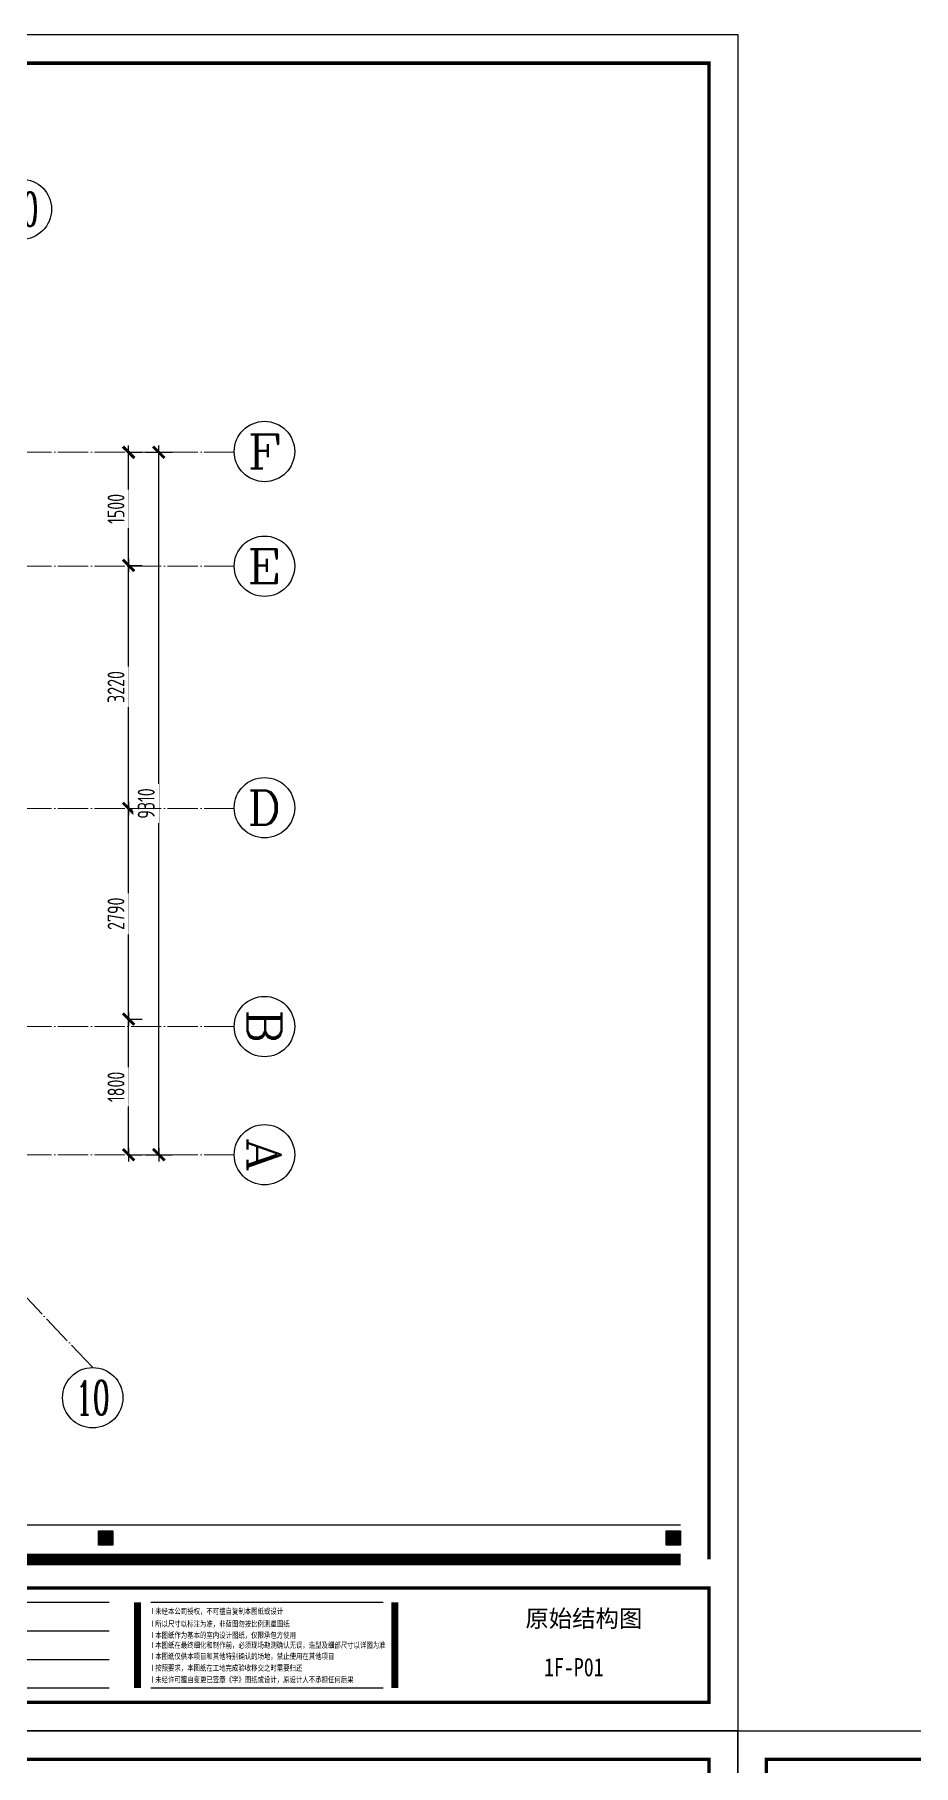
# Model space of a CAD drawing. Header units: inches. Extents: x -50945 to 250244, y -404780 to 18493.
# Drawn here: x 69185 to 80826, y -4441 to 18493 of the extents above; entities that cross this region are included whole.
import ezdxf
from ezdxf.enums import TextEntityAlignment as Align

# ---------------------------------------------------------------- set-up
doc = ezdxf.new("R2010")
doc.units = ezdxf.units.IN
doc.header["$MEASUREMENT"] = 0
doc.linetypes.add('DOTE', pattern=[2.42, 2, -0.2, 0.02, -0.2])
for name, color, linetype in [('0 @ 1 (1)', 7, 'Continuous'), ('15开关布置图-YJ', 2, 'Continuous'), ('AXIS', 1, 'Continuous'), ('AXIS_TEXT', 7, 'Continuous'), ('A图框', 7, 'Continuous'), ('D-ARCHI', 250, 'Continuous'), ('外标注', 50, 'Continuous')]:
    doc.layers.add(name, color=color, linetype=linetype)
doc.styles.add('04.YBC-外标注3.0', font='', dxfattribs={"width": 0.8, "height": 3})
doc.styles.add('05.YBC-内标注2.5', font='', dxfattribs={"width": 0.8, "height": 2.5})
doc.styles.add('_TCH_AXIS', font='COMPLEX', dxfattribs={"bigfont": 'GBCBIG'})
doc.styles.add('COMPLEX', font='COMPLEX')
doc.styles.add('HBA-DIMT', font='ARCHS.SHX', dxfattribs={"width": 0.8})
doc.styles.get("Standard").update_dxf_attribs({"font": 'Arial.ttf'})
doc.styles.add('宋体', font='', dxfattribs={"width": 0.8})
doc.styles.get('04.YBC-外标注3.0').set_extended_font_data('SimSun')
doc.styles.get('05.YBC-内标注2.5').set_extended_font_data('SimSun')
doc.styles.get('宋体').set_extended_font_data('SimSun')
doc.dimstyles.new('HBA_40', dxfattribs={"dimscale": 50, "dimtxt": 2.5, "dimasz": 0.1, "dimexe": 2, "dimexo": 2.5, "dimgap": 0.6, "dimtad": 1, "dimdec": 0, "dimrnd": 5, "dimzin": 0, "dimtxsty": 'HBA-DIMT', "dimblk": 'HBA_DIMENSION_TICK', "dimblk1": 'HBA_DIMENSION_TICK', "dimblk2": 'HBA_DIMENSION_TICK', "dimcen": 0.125, "dimclrd": 44, "dimclre": 44, "dimclrt": 2, "dimadec": 0, "dimazin": 0, "dimtfac": 1, "dimtdec": 0, "dimtix": 1, "dimtmove": 1, "dimatfit": 3, "dimldrblk": 'HBA_Leader_Dot', "dimfxl": 0, "dimtvp": 1, "dimtfill": 1, "dimtolj": 1, "dimtzin": 0, "dimarcsym": 0})

# ---------------------------------------------------------------- blocks, each defined once
blk = doc.blocks.new('HBA_DIMENSION_TICK')
at = {"color": 0, "linetype": 'ByBlock'}
for p, q in [((-10, 0), (0, 0)), ((0, 0), (10, 0))]:
    blk.add_line(p, q, dxfattribs=at)
at = {"color": 50, "linetype": 'ByBlock'}
blk.add_solid([(-10, -7), (-7, -10), (7, 10), (10, 7)], dxfattribs=at)
blk = doc.blocks.new('*D50')
at = {"layer": 'Defpoints', "color": 0, "transparency": 16777216}
for p in [(70188, 5449), (70430, 5449), (70188, 3651)]:
    blk.add_point(p, dxfattribs=at)
at = {"layer": '外标注', "color": 44, "lineweight": -2, "transparency": 16777216}
for p, q in [((70413, 5449), (70610, 5449)), ((70430, 3660), (70430, 5440)), ((70413, 3651), (70610, 3651))]:
    blk.add_line(p, q, dxfattribs=at)
at = {"layer": '外标注', "color": 44, "lineweight": -2, "transparency": 16777216, "xscale": 9, "yscale": 9, "zscale": 9}
for p, rotation in [((70430, 5449), 90), ((70430, 3651), 270)]:
    blk.add_blockref('HBA_DIMENSION_TICK', p, dxfattribs=dict(at, rotation=rotation))
at = {"layer": '外标注', "color": 2, "transparency": 16777216, "insert": (70263, 4550), "char_height": 225, "attachment_point": 5, "rotation": 90, "style": 'HBA-DIMT', "bg_fill": 3, "box_fill_scale": 1.25, "bg_fill_color": 256, "bg_fill_true_color": 13158600, "bg_fill_transparency": 0}
blk.add_mtext('\\A1;1800', dxfattribs=at)
blk = doc.blocks.new('HBA_Leader_Dot')
at = {"color": 0, "linetype": 'ByBlock'}
blk.add_line((-5, 0), (-10, 0), dxfattribs=at)
at = {"color": 0, "linetype": 'ByBlock', "const_width": 5}
blk.add_lwpolyline([(-2.5, 0, 1), (2.5, 0, 1)], format="xyb", close=True, dxfattribs=at)
blk = doc.blocks.new('*D51')
at = {"layer": 'Defpoints', "color": 0, "transparency": 16777216}
for p in [(70188, 8239), (70430, 8239), (70188, 5449)]:
    blk.add_point(p, dxfattribs=at)
at = {"layer": '外标注', "color": 44, "lineweight": -2, "transparency": 16777216}
for p, q in [((70413, 8239), (70610, 8239)), ((70430, 5458), (70430, 8230)), ((70413, 5449), (70610, 5449))]:
    blk.add_line(p, q, dxfattribs=at)
at = {"layer": '外标注', "color": 44, "lineweight": -2, "transparency": 16777216, "xscale": 9, "yscale": 9, "zscale": 9}
for p, rotation in [((70430, 8239), 90), ((70430, 5449), 270)]:
    blk.add_blockref('HBA_DIMENSION_TICK', p, dxfattribs=dict(at, rotation=rotation))
at = {"layer": '外标注', "color": 2, "transparency": 16777216, "insert": (70263, 6844), "char_height": 225, "attachment_point": 5, "rotation": 90, "style": 'HBA-DIMT', "bg_fill": 3, "box_fill_scale": 1.25, "bg_fill_color": 256, "bg_fill_true_color": 13158600, "bg_fill_transparency": 0}
blk.add_mtext('\\A1;2790', dxfattribs=at)
blk = doc.blocks.new('*D52')
at = {"layer": 'Defpoints', "color": 0, "transparency": 16777216}
for p in [(70188, 11459), (70430, 11459), (70188, 8239)]:
    blk.add_point(p, dxfattribs=at)
at = {"layer": '外标注', "color": 44, "lineweight": -2, "transparency": 16777216}
for p, q in [((70413, 11459), (70610, 11459)), ((70430, 8248), (70430, 11450)), ((70413, 8239), (70610, 8239))]:
    blk.add_line(p, q, dxfattribs=at)
at = {"layer": '外标注', "color": 44, "lineweight": -2, "transparency": 16777216, "xscale": 9, "yscale": 9, "zscale": 9}
for p, rotation in [((70430, 11459), 90), ((70430, 8239), 270)]:
    blk.add_blockref('HBA_DIMENSION_TICK', p, dxfattribs=dict(at, rotation=rotation))
at = {"layer": '外标注', "color": 2, "transparency": 16777216, "insert": (70263, 9849), "char_height": 225, "attachment_point": 5, "rotation": 90, "style": 'HBA-DIMT', "bg_fill": 3, "box_fill_scale": 1.25, "bg_fill_color": 256, "bg_fill_true_color": 13158600, "bg_fill_transparency": 0}
blk.add_mtext('\\A1;3220', dxfattribs=at)
blk = doc.blocks.new('*D53')
at = {"layer": 'Defpoints', "color": 0, "transparency": 16777216}
for p in [(70188, 12959), (70430, 12959), (70188, 11459)]:
    blk.add_point(p, dxfattribs=at)
at = {"layer": '外标注', "color": 44, "lineweight": -2, "transparency": 16777216}
for p, q in [((70413, 12959), (70610, 12959)), ((70430, 11468), (70430, 12950)), ((70413, 11459), (70610, 11459))]:
    blk.add_line(p, q, dxfattribs=at)
at = {"layer": '外标注', "color": 44, "lineweight": -2, "transparency": 16777216, "xscale": 9, "yscale": 9, "zscale": 9}
for p, rotation in [((70430, 12959), 90), ((70430, 11459), 270)]:
    blk.add_blockref('HBA_DIMENSION_TICK', p, dxfattribs=dict(at, rotation=rotation))
at = {"layer": '外标注', "color": 2, "transparency": 16777216, "insert": (70263, 12209), "char_height": 225, "attachment_point": 5, "rotation": 90, "style": 'HBA-DIMT', "bg_fill": 3, "box_fill_scale": 1.25, "bg_fill_color": 256, "bg_fill_true_color": 13158600, "bg_fill_transparency": 0}
blk.add_mtext('\\A1;1500', dxfattribs=at)
blk = doc.blocks.new('*D54')
at = {"layer": 'Defpoints', "color": 0, "transparency": 16777216}
for p in [(70430, 12959), (70830, 12959), (70430, 3651)]:
    blk.add_point(p, dxfattribs=at)
at = {"layer": '外标注', "color": 44, "lineweight": -2, "transparency": 16777216}
for p, q in [((70655, 12959), (71010, 12959)), ((70830, 3660), (70830, 12950)), ((70655, 3651), (71010, 3651))]:
    blk.add_line(p, q, dxfattribs=at)
at = {"layer": '外标注', "color": 44, "lineweight": -2, "transparency": 16777216, "xscale": 9, "yscale": 9, "zscale": 9}
for p, rotation in [((70830, 12959), 90), ((70830, 3651), 270)]:
    blk.add_blockref('HBA_DIMENSION_TICK', p, dxfattribs=dict(at, rotation=rotation))
at = {"layer": '外标注', "color": 2, "transparency": 16777216, "insert": (70663, 8305), "char_height": 225, "attachment_point": 5, "rotation": 90, "style": 'HBA-DIMT', "bg_fill": 3, "box_fill_scale": 1.25, "bg_fill_color": 256, "bg_fill_true_color": 13158600, "bg_fill_transparency": 0}
blk.add_mtext('\\A1;9310', dxfattribs=at)
blk = doc.blocks.new('_AXISO')
blk.add_circle((0, 0), 0.5)
at = {"layer": 'AXIS_TEXT', "style": 'COMPLEX', "width": 1.041667}
blk.add_attdef('A', text='', height=0.56, dxfattribs=at).set_placement((-0.25, -0.28), (0.25, -0.28), align=Align.FIT)
blk = doc.blocks.new('gegwe')
h = blk.add_hatch(color=9)
h.paths.add_polyline_path([(189652, -49616), (189652, -49028), (189629, -49028), (189629, -49617), (189269, -49867), (189269, -49028), (189267, -49028), (189246, -49028), (189246, -51182), (190039, -51182), (190039, -49027), (190014, -49027), (190014, -49865), (190014, -49868)])
h.paths.add_polyline_path([(190014, -49898), (190014, -51161), (189269, -51161), (189269, -49898), (189642, -49636)], flags=16)
h.paths.add_polyline_path([(189641, -49706), (189653, -49716), (189653, -50844), (189629, -50844), (189629, -49716)], flags=0)
h.paths.add_polyline_path([(189825, -49834), (189847, -49852), (189847, -51000), (189439, -51000), (189439, -49849), (189461, -49834), (189461, -50979), (189825, -50979)], flags=0)
h.paths.add_polyline_path([(189439, -49636), (189459, -49620), (189459, -49028), (189439, -49028)], flags=17)
h.paths.add_polyline_path([(189822, -49620), (189847, -49637), (189847, -49027), (189822, -49027)])
at = {"color": 9}
for points in [[(189267, -49028), (189246, -49028), (189246, -51182), (190039, -51182), (190039, -49027), (190014, -49027), (190014, -49865), (190014, -49868)], [(189269, -49867), (189269, -49028), (189267, -49028)], [(189269, -49867), (189629, -49617), (189629, -49028)], [(189439, -49028), (189459, -49028), (189459, -49620), (189439, -49636), (189439, -49028)], [(189629, -49028), (189650, -49028), (189652, -49028), (189652, -49616), (190014, -49868)], [(190014, -49898), (189642, -49636), (189269, -49898)], [(189641, -49706), (189653, -49716), (189653, -50844), (189629, -50844), (189629, -49716), (189641, -49706)], [(190014, -49898), (190014, -51161), (189269, -51161), (189269, -49898)], [(189439, -49849), (189439, -51000), (189847, -51000), (189847, -49852), (189825, -49834), (189825, -50979), (189461, -50979), (189461, -49834), (189461, -49834), (189439, -49849)]]:
    blk.add_lwpolyline(points, dxfattribs=at)
blk.add_lwpolyline([(189822, -49027), (189842, -49027), (189847, -49027), (189847, -49637), (189822, -49620), (189822, -49027)], close=True, dxfattribs=at)
blk = doc.blocks.new('gegeg')
at = {"layer": 'A图框'}
h = blk.add_hatch(color=256, dxfattribs=at)
h.dxf.hatch_style = 1
h.paths.add_polyline_path([(133887, -57733), (134062, -57733), (134062, -57558), (133887, -57558)])
h = blk.add_hatch(color=256, dxfattribs=at)
h.dxf.hatch_style = 1
h.paths.add_polyline_path([(140844, -57733), (141019, -57733), (141019, -57558), (140844, -57558)])
h = blk.add_hatch(color=256, dxfattribs=at)
h.dxf.hatch_style = 1
h.paths.add_polyline_path([(147800, -57733), (147975, -57733), (147975, -57558), (147800, -57558)])
h = blk.add_hatch(color=256, dxfattribs=at)
h.dxf.hatch_style = 1
h.paths.add_polyline_path([(154931, -57558), (154756, -57558), (154756, -57733), (154931, -57733)])
h = blk.add_hatch(color=256, dxfattribs=at)
h.dxf.hatch_style = 1
h.paths.add_polyline_path([(161887, -57558), (161712, -57558), (161712, -57733), (161887, -57733)])
for points in [[(134739, -58777), (134739, -59093), (134540, -58756), (134463, -58756), (134463, -59217), (134420, -59217), (134420, -59237), (134529, -59237), (134529, -59217), (134483, -59217), (134483, -58794), (134745, -59237), (134761, -59237), (134761, -58777), (134804, -58777), (134804, -58756), (134693, -58756), (134693, -58777)], [(134914, -59212), (134909, -59229), (134893, -59235), (134879, -59235), (134879, -59253), (135145, -59253), (135170, -59139), (135158, -59133), (135153, -59151), (135121, -59209), (135116, -59214), (135061, -59235), (135000, -59235), (134986, -59229), (134980, -59212), (134980, -58994), (135047, -58994), (135082, -59011), (135091, -59061), (135091, -59073), (135105, -59073), (135105, -58901), (135091, -58901), (135091, -58919), (135082, -58962), (135047, -58977), (134980, -58977), (134980, -58796), (134986, -58779), (135000, -58774), (135065, -58773), (135114, -58794), (135151, -58861), (135163, -58855), (135137, -58756), (134881, -58756), (134881, -58773), (134893, -58773), (134909, -58779), (134914, -58797)], [(135417, -58811), (135426, -58787), (135445, -58779), (135506, -58779), (135506, -58756), (135256, -58756), (135256, -58779), (135317, -58779), (135338, -58787), (135344, -58810), (135344, -59182), (135339, -59205), (135316, -59213), (135256, -59213), (135256, -59237), (135506, -59237), (135506, -59213), (135446, -59213), (135427, -59206), (135417, -59182)], [(135837, -59038), (135882, -59078), (135903, -59132), (135902, -59152), (135881, -59208), (135872, -59220), (135825, -59243), (135813, -59242), (135761, -59214), (135741, -59189), (135716, -59118), (135702, -59123), (135721, -59263), (135737, -59248), (135751, -59243), (135823, -59263), (135863, -59257), (135916, -59223), (135949, -59199), (135968, -59131), (135971, -59105), (135945, -59040), (135909, -59002), (135837, -58960), (135798, -58947), (135768, -58935), (135738, -58864), (135753, -58809), (135762, -58797), (135809, -58778), (135816, -58777), (135869, -58797), (135880, -58811), (135910, -58880), (135922, -58873), (135912, -58756), (135903, -58771), (135889, -58777), (135860, -58765), (135816, -58756), (135782, -58762), (135736, -58794), (135724, -58813), (135707, -58877), (135707, -58896), (135730, -58964), (135755, -58986)], [(136289, -59003), (136289, -59216), (136284, -59234), (136268, -59240), (136256, -59240), (136256, -59258), (136379, -59258), (136379, -59240), (136367, -59240), (136353, -59234), (136346, -59218), (136346, -58797), (136353, -58780), (136367, -58774), (136377, -58774), (136377, -58756), (136258, -58756), (136258, -58774), (136268, -58774), (136284, -58780), (136289, -58797), (136289, -58975), (136150, -58975), (136150, -58797), (136157, -58780), (136172, -58774), (136180, -58774), (136180, -58756), (136062, -58756), (136062, -58774), (136072, -58774), (136088, -58780), (136093, -58797), (136093, -59216), (136088, -59234), (136072, -59240), (136060, -59240), (136060, -59258), (136183, -59258), (136183, -59240), (136171, -59240), (136157, -59235), (136150, -59217), (136150, -59003)], [(136534, -59212), (136530, -59229), (136514, -59235), (136499, -59235), (136499, -59253), (136765, -59253), (136791, -59139), (136779, -59133), (136774, -59151), (136742, -59209), (136736, -59214), (136681, -59235), (136621, -59235), (136607, -59229), (136600, -59212), (136600, -58994), (136667, -58994), (136702, -59011), (136711, -59061), (136711, -59073), (136725, -59073), (136725, -58901), (136711, -58901), (136711, -58919), (136702, -58962), (136668, -58977), (136600, -58977), (136600, -58796), (136606, -58779), (136620, -58774), (136686, -58773), (136734, -58794), (136771, -58861), (136783, -58855), (136758, -58756), (136502, -58756), (136502, -58773), (136513, -58773), (136530, -58779), (136534, -58797)], [(138503, -59104), (138503, -59096), (136951, -59096), (136951, -59104)]]:
    blk.add_hatch(color=256, dxfattribs=at).paths.add_polyline_path(points)
for p, q in [((133887, -57482), (161887, -57482)), ((147184, -58433), (150684, -58433)), ((151384, -58433), (154884, -58433)), ((155398, -58433), (158242, -58433)), ((147184, -58783), (150684, -58783)), ((151384, -58783), (154884, -58783)), ((147184, -59133), (150684, -59133)), ((151384, -59133), (154884, -59133)), ((138761, -59483), (146834, -59483)), ((147184, -59483), (150684, -59483)), ((151384, -59483), (154884, -59483)), ((155398, -59483), (158242, -59483))]:
    blk.add_line(p, q, dxfattribs=at)
for points in [[(162587, -39218), (162587, -60008), (133187, -60008), (133187, -39218)], [(133431, -40125), (133643, -40125), (133643, -42755), (133431, -42755)], [(134062, -57558), (133887, -57558), (133887, -57733), (134062, -57733)], [(141019, -57558), (140844, -57558), (140844, -57733), (141019, -57733)], [(147975, -57558), (147800, -57558), (147800, -57733), (147975, -57733)], [(154756, -57558), (154931, -57558), (154931, -57733), (154756, -57733)], [(161712, -57558), (161887, -57558), (161887, -57733), (161712, -57733)], [(134739, -58777), (134739, -59093), (134540, -58756), (134463, -58756), (134463, -59217), (134420, -59217), (134420, -59237), (134529, -59237), (134529, -59217), (134483, -59217), (134483, -58794), (134745, -59237), (134761, -59237), (134761, -58777), (134804, -58777), (134804, -58756), (134693, -58756), (134693, -58777), (134739, -58777)], [(135256, -58756), (135506, -58756), (135506, -58779), (135445, -58779), (135426, -58787), (135417, -58811), (135417, -59182), (135427, -59206), (135446, -59213), (135506, -59213), (135506, -59237), (135256, -59237), (135256, -59213), (135316, -59213), (135339, -59205), (135344, -59182), (135344, -58810), (135338, -58787), (135317, -58779), (135256, -58779), (135256, -58756)], [(136951, -59096), (138503, -59096), (138503, -59104), (136951, -59104)]]:
    blk.add_lwpolyline(points, close=True, dxfattribs=at)
for points, const_width in [([(133537, -40125), (133537, -39568), (162237, -39568), (162237, -57908)], 42), ([(133537, -57908), (133537, -42755)], 42), ([(161887, -57908), (133887, -57908)], 140), ([(138761, -58433), (138761, -59483)], 84), ([(146834, -58433), (146834, -59483)], 84), ([(151034, -58433), (151034, -59483)], 84), ([(155234, -58433), (155234, -59483)], 84), ([(158387, -58433), (158387, -59483)], 84)]:
    blk.add_lwpolyline(points, dxfattribs=dict(at, const_width=const_width))
at = {"layer": 'A图框', "const_width": 42}
blk.add_lwpolyline([(133537, -58258), (162237, -58258), (162237, -59658), (133537, -59658)], close=True, dxfattribs=at)
at = {"layer": 'A图框'}
for points in [[(134882, -58756), (135137, -58756), (135163, -58855), (135151, -58861), (135116, -58798), (135112, -58793), (135065, -58773), (135000, -58774), (134986, -58779), (134980, -58796), (134980, -58977), (135047, -58977), (135082, -58962), (135091, -58919), (135091, -58901), (135105, -58901), (135105, -59073), (135091, -59073), (135091, -59061), (135082, -59011), (135047, -58994), (134980, -58994), (134980, -59212), (134986, -59229), (135000, -59235), (135061, -59235), (135116, -59214), (135121, -59209), (135153, -59151), (135158, -59133), (135170, -59139), (135145, -59253), (134879, -59253), (134879, -59235), (134893, -59235), (134909, -59229), (134914, -59212), (134914, -58797), (134909, -58779), (134893, -58773), (134881, -58773), (134881, -58756)], [(135910, -58880), (135922, -58873), (135912, -58756), (135903, -58771), (135889, -58777), (135860, -58765), (135816, -58756), (135782, -58762), (135736, -58794), (135724, -58813), (135707, -58877), (135707, -58896), (135730, -58964), (135755, -58986), (135837, -59038), (135882, -59078), (135903, -59132), (135902, -59152), (135881, -59208), (135872, -59220), (135825, -59243), (135813, -59242), (135761, -59214), (135741, -59189), (135716, -59118), (135702, -59123), (135721, -59263), (135737, -59248), (135751, -59243), (135823, -59263), (135863, -59257), (135916, -59223), (135949, -59199), (135968, -59131), (135971, -59105), (135945, -59040), (135909, -59002), (135837, -58960), (135798, -58947), (135768, -58935), (135738, -58864), (135753, -58809), (135762, -58797), (135809, -58778), (135816, -58777), (135869, -58797), (135880, -58811), (135910, -58880)], [(136258, -58756), (136377, -58756), (136377, -58774), (136367, -58774), (136353, -58780), (136346, -58797), (136346, -59218), (136353, -59234), (136367, -59240), (136379, -59240), (136379, -59258), (136256, -59258), (136256, -59240), (136268, -59240), (136284, -59234), (136289, -59216), (136289, -59003), (136150, -59003), (136150, -59217), (136157, -59235), (136171, -59240), (136183, -59240), (136183, -59258), (136060, -59258), (136060, -59240), (136072, -59240), (136088, -59234), (136093, -59216), (136093, -58797), (136088, -58780), (136072, -58774), (136062, -58774), (136062, -58756), (136180, -58756), (136180, -58774), (136172, -58774), (136157, -58780), (136150, -58797), (136150, -58975), (136289, -58975), (136289, -58797), (136284, -58780), (136268, -58774), (136258, -58774), (136258, -58756)], [(136502, -58756), (136758, -58756), (136783, -58855), (136771, -58861), (136736, -58798), (136732, -58793), (136686, -58773), (136620, -58774), (136606, -58779), (136600, -58796), (136600, -58977), (136668, -58977), (136702, -58962), (136711, -58919), (136711, -58901), (136725, -58901), (136725, -59073), (136711, -59073), (136711, -59061), (136702, -59011), (136667, -58994), (136600, -58994), (136600, -59212), (136607, -59229), (136621, -59235), (136681, -59235), (136736, -59214), (136742, -59209), (136774, -59151), (136779, -59133), (136791, -59139), (136765, -59253), (136499, -59253), (136499, -59235), (136514, -59235), (136530, -59229), (136534, -59212), (136534, -58797), (136530, -58779), (136513, -58773), (136502, -58773), (136502, -58756)]]:
    blk.add_lwpolyline(points, dxfattribs=at)
at = {"layer": '15开关布置图-YJ', "color": 2, "xscale": 0.5119999999988067, "yscale": 0.5119999999988067, "zscale": 0.5119999999988067}
blk.add_blockref('gegwe', (36914, -33299), dxfattribs=at)
at = {"layer": '0 @ 1 (1)', "insert": (152579, -59363), "char_height": 175, "width": 3199.54, "attachment_point": 4, "style": '05.YBC-内标注2.5'}
blk.add_mtext('{\\fMicrosoft YaHei|b0|i0|c134|p34;\\H0.8x; 1 : 70}', dxfattribs=at)
at = {"layer": 'A图框', "rotation": 90, "style": '04.YBC-外标注3.0'}
for s, insert, char_height, width, attachment_point in [('版权由重庆内舍空间设计有限公司全权所有', (133460, -42471), 105, 2420.6, 1), ('©', (133559, -42567), 210, 191.34, 5)]:
    blk.add_mtext(s, dxfattribs=dict(at, insert=insert, char_height=char_height, width=width, attachment_point=attachment_point))
at = {"layer": 'A图框', "char_height": 70, "attachment_point": 1, "style": '04.YBC-外标注3.0'}
for s, width, insert in [('{\\fArial Unicode MS|b0|i0|c134|p0;l 未经本公司授权，不可擅自复制本图纸或设计}', 1842.18, (155405, -58508)), ('{\\fArial Unicode MS|b0|i0|c134|p0;l 所以尺寸以标注为准，非蓝图勿按比例测量图纸}', 1906.2, (155405, -58662)), ('{\\fArial Unicode MS|b0|i0|c134|p0;l 本图纸作为基本的室内设计图纸，仅限承包方使用}', 2550.12, (155405, -58801)), ('{\\fArial Unicode MS|b0|i0|c134|p0;l 本图纸在最终细化和制作前，必须现场勘测确认无误，造型及细部尺寸以详图为准}', 3701.19, (155405, -58923)), ('{\\fArial Unicode MS|b0|i0|c134|p0;l 本图纸仅供本项目和其他特别确认的场地，禁止使用在其他项目}', 3008.74, (155405, -59060)), ('{\\fArial Unicode MS|b0|i0|c134|p0;l 按照要求，本图纸在工地完成验收移交之时需要归还}', 1941.8, (155405, -59203)), ('{\\fArial Unicode MS|b0|i0|c134|p0;l 未经许可擅自变更已签章《字》图纸或设计，原设计人不承担任何后果}', 3026.66, (155405, -59346))]:
    blk.add_mtext_dynamic_manual_height_columns(s, width=width, gutter_width=1, heights=[0], dxfattribs=dict(at, insert=insert))

msp = doc.modelspace()

# ---------------------------------------------------------------- linework, layer by layer
at = {"layer": 'D-ARCHI', "color": 251, "linetype": 'DOTE', "lineweight": 5, "ltscale": 200}
msp.add_line((69009.86, 1828.27), (69954.53, 830.77), dxfattribs=at)

# ---------------------------------------------------------------- block references
at = {"layer": '15开关布置图-YJ', "color": 2, "xscale": 1.081091401797356, "yscale": 1.081091401797356, "zscale": 1.081091401797356}
for p in [(-97273.12, 38415.43), (-65489.03, 38415.43)]:
    msp.add_blockref('gegeg', p, dxfattribs=at)
at = {"layer": 'AXIS'}
ref = msp.add_blockref('_AXISO', (69009.86, 16179.35), dxfattribs=dict(at, xscale=800, yscale=800, zscale=800))
ref.add_attrib('A', '10', dxfattribs={"layer": 'AXIS_TEXT', "height": 452.548, "style": '_TCH_AXIS', "width": 0.724138}).set_placement((68783.59, 15953.07), (69236.14, 15953.07), align=Align.FIT)
ref = msp.add_blockref('_AXISO', (72229.86, 12969.35), dxfattribs=dict(at, xscale=800, yscale=800, zscale=800))
ref.add_attrib('A', 'F', dxfattribs={"layer": 'AXIS_TEXT', "height": 452.55, "style": '_TCH_AXIS', "width": 1.3125}).set_placement((72003.59, 12743.07), (72456.14, 12743.07), align=Align.FIT)
ref = msp.add_blockref('_AXISO', (72229.86, 11449.1), dxfattribs=dict(at, xscale=800, yscale=800, zscale=800))
ref.add_attrib('A', 'E', dxfattribs={"layer": 'AXIS_TEXT', "height": 452.55, "style": '_TCH_AXIS', "width": 1.3125}).set_placement((72003.59, 11222.83), (72456.14, 11222.83), align=Align.FIT)
ref = msp.add_blockref('_AXISO', (72229.86, 8249.34), dxfattribs=dict(at, xscale=800, yscale=800, zscale=800))
ref.add_attrib('A', 'D', dxfattribs={"layer": 'AXIS_TEXT', "height": 452.55, "style": '_TCH_AXIS', "width": 1.235294}).set_placement((72003.59, 8023.06), (72456.14, 8023.06), align=Align.FIT)
ref = msp.add_blockref('_AXISO', (72229.86, 5349.1), dxfattribs=dict(at, xscale=800, yscale=800, zscale=800, rotation=270))
ref.add_attrib('A', 'B', dxfattribs={"layer": 'AXIS_TEXT', "height": 452.55, "rotation": 270, "style": '_TCH_AXIS', "width": 1.235294}).set_placement((72003.59, 5575.38), (72003.59, 5122.83), align=Align.FIT)
ref = msp.add_blockref('_AXISO', (72229.86, 3650.77), dxfattribs=dict(at, xscale=800, yscale=800, zscale=800, rotation=270))
ref.add_attrib('A', 'A', dxfattribs={"layer": 'AXIS_TEXT', "height": 452.55, "rotation": 270, "style": '_TCH_AXIS', "width": 1.166667}).set_placement((72003.59, 3877.05), (72003.59, 3424.5), align=Align.FIT)
ref = msp.add_blockref('_AXISO', (69954.53, 430.77), dxfattribs=dict(at, xscale=800, yscale=800, zscale=800))
ref.add_attrib('A', '10', dxfattribs={"layer": 'AXIS_TEXT', "height": 452.548, "style": '_TCH_AXIS', "width": 0.724138}).set_placement((69728.26, 204.5), (70180.81, 204.5), align=Align.FIT)

# ---------------------------------------------------------------- texts
at = {"color": 253, "insert": (75932.58, -3018.45), "char_height": 242.1645, "attachment_point": 1, "style": '宋体'}
msp.add_mtext_dynamic_manual_height_columns('{\\fSimSun|b0|i0|c134|p2;1F-P01}', width=66.2668, gutter_width=16.21, heights=[0], dxfattribs=at)
at = {"layer": 'A图框', "insert": (75686.62, -2380.54), "char_height": 227.0292, "attachment_point": 1}
msp.add_mtext_dynamic_manual_height_columns('{\\fSimSun|b0|i0|c134|p2;原始结构图}', width=2770.8358, gutter_width=16.21, heights=[0], dxfattribs=at)

# ---------------------------------------------------------------- dimensions: what is measured, and where the dimension line sits
at = {"layer": '外标注'}
dim = msp.add_linear_dim(base=(70429.86, 5449.1), p1=(70188.09, 3650.77), p2=(70188.09, 5449.1), angle=270, dimstyle='HBA_40', override={"dimscale": 90, "dimfxl": 200, "dimfxlon": 1}, dxfattribs=at)
dim.commit()
dim.dimension.update_dxf_attribs({"geometry": '*D50', "text_midpoint": (70263.36, 4549.94)})

# ---------------------------------------------------------------- next in the draw order: dimensions: what is measured, and where the dimension line sits
dim = msp.add_linear_dim(base=(70429.86, 8239.1), p1=(70188.09, 5449.1), p2=(70188.09, 8239.1), angle=270, dimstyle='HBA_40', override={"dimscale": 90, "dimfxl": 200, "dimfxlon": 1}, dxfattribs=at)
dim.commit()
dim.dimension.update_dxf_attribs({"geometry": '*D51', "text_midpoint": (70263.36, 6844.1)})

# ---------------------------------------------------------------- next in the draw order: dimensions: what is measured, and where the dimension line sits
dim = msp.add_linear_dim(base=(70429.86, 11459.1), p1=(70188.09, 8239.1), p2=(70188.09, 11459.1), angle=270, dimstyle='HBA_40', override={"dimscale": 90, "dimfxl": 200, "dimfxlon": 1}, dxfattribs=at)
dim.commit()
dim.dimension.update_dxf_attribs({"geometry": '*D52', "text_midpoint": (70263.36, 9849.1)})

# ---------------------------------------------------------------- next in the draw order: dimensions: what is measured, and where the dimension line sits
dim = msp.add_linear_dim(base=(70429.86, 12959.35), p1=(70188.09, 11459.1), p2=(70188.09, 12959.35), angle=270, dimstyle='HBA_40', override={"dimscale": 90, "dimfxl": 200, "dimfxlon": 1}, dxfattribs=at)
dim.commit()
dim.dimension.update_dxf_attribs({"geometry": '*D53', "text_midpoint": (70263.36, 12209.23)})

# ---------------------------------------------------------------- next in the draw order: dimensions: what is measured, and where the dimension line sits
dim = msp.add_linear_dim(base=(70829.86, 12959.35), p1=(70429.86, 3650.77), p2=(70429.86, 12959.35), angle=90, dimstyle='HBA_40', override={"dimscale": 90, "dimfxl": 200, "dimfxlon": 1}, dxfattribs=at)
dim.commit()
dim.dimension.update_dxf_attribs({"geometry": '*D54', "text_midpoint": (70663.36, 8305.06)})

# ---------------------------------------------------------------- next in the draw order: linework, layer by layer
at = {"layer": 'D-ARCHI', "color": 251, "linetype": 'DOTE', "lineweight": 5, "ltscale": 200}
for p, q in [((71829.86, 12959.35), (51502.61, 12959.35)), ((71829.86, 11449.1), (51489.86, 11449.1)), ((71829.86, 8239.1), (51502.61, 8239.1)), ((71829.86, 5349.1), (51502.61, 5349.1)), ((71829.86, 3650.77), (51502.61, 3650.77))]:
    msp.add_line(p, q, dxfattribs=at)

# ---------------------------------------------------------------- next in the draw order: block references
at = {"layer": '15开关布置图-YJ', "color": 2, "xscale": 1.081091401797356, "yscale": 1.081091401797356, "zscale": 1.081091401797356}
msp.add_blockref('gegeg', (-97273.12, 60891.32), dxfattribs=at)

doc.saveas('drawing.dxf')
